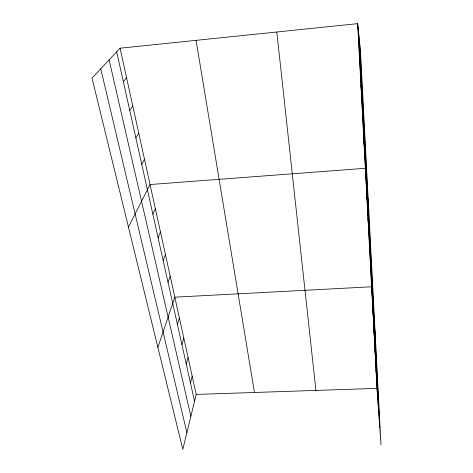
<?xml version="1.0" encoding="UTF-8"?>
<svg xmlns="http://www.w3.org/2000/svg" width="473" height="473" viewBox="0 0 473 473"><rect width="100%" height="100%" fill="white"/><g stroke="black" fill="none" stroke-linecap="round" stroke-linejoin="round"><path stroke-width="0.71" d="M120.083 48.199L196.194 394.423L182.815 449.35L92.022 78.08L120.083 48.199L357.671 23.65L360.527 51.799L380.978 444.862L376.999 388.38L357.671 23.65M190.465 383.006L192.204 376.272M186.256 364.121L188.083 357.505M181.904 344.581L183.814 338.094M177.399 324.348L179.391 317.992M157.876 347.365L174.815 297.174L371.612 286.78L375.42 338.006M168.027 282.275L170.215 276.244M163.155 260.41L165.449 254.557M158.1 237.73L160.507 232.077M152.856 214.192L155.381 208.753M128.449 227.028L150.053 184.541L365.339 168.282L368.804 210.84M141.746 164.332L144.525 159.389M135.863 137.897L138.778 133.244M129.732 110.38L132.795 106.041M123.341 81.711L126.569 77.714M196.194 394.423L376.999 388.38M100.749 68.786L186.888 432.624M109.115 59.876L190.867 416.293M116.683 51.817L194.533 401.258M196.064 40.347L254.468 392.472M276.806 32.004L315.923 390.42M359.338 55.075L359.699 58.894M360.934 85.17L361.313 89.379M362.46 114.017L362.856 118.587M363.926 141.699L364.34 146.589M366.687 193.824L367.125 199.281M367.994 218.396L368.437 224.096M369.247 242.046L369.697 247.964M370.454 264.821L370.915 270.94M372.771 308.585L373.244 315.059M373.883 329.604L374.362 336.232M374.959 349.89L375.444 356.654M375.994 369.466L376.484 376.36M359.634 43.008L379.766 427.627M358.782 34.612L378.577 410.83M358.02 27.038L377.489 395.387"/></g></svg>
